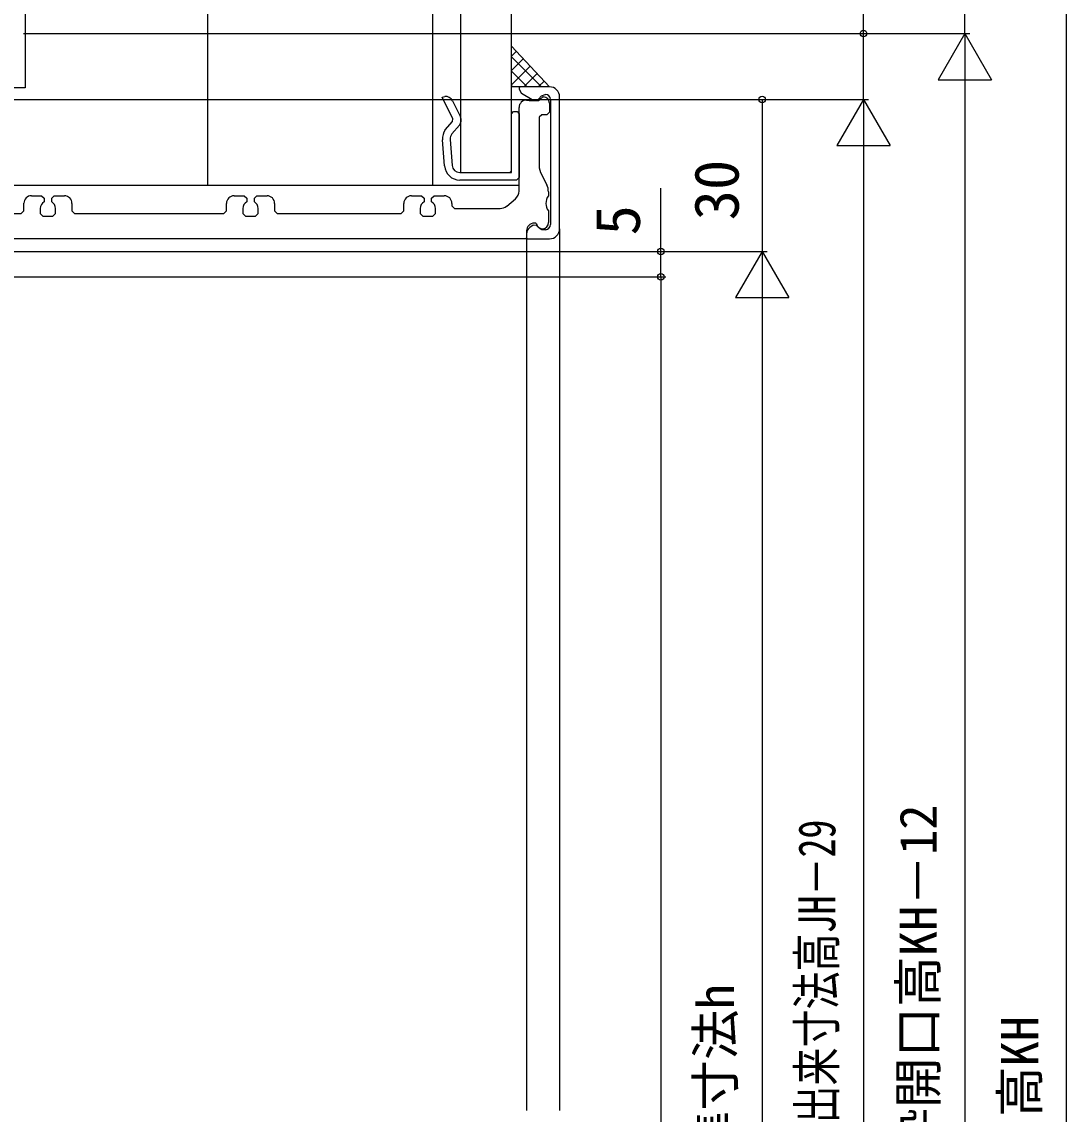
# Model space of a CAD drawing. Units: millimetres, scale not verified. Extents: x -525 to 525, y -783 to 778.
# Drawn here: x 36.9 to 243, y 219.8 to 435.4 of the extents above; entities that cross this region are included whole.
import ezdxf
from ezdxf.enums import TextEntityAlignment as Align

# ---------------------------------------------------------------- set-up
doc = ezdxf.new("R2010")
doc.units = ezdxf.units.MM
doc.header["$LTSCALE"] = 4
for name, color, linetype in [('0-2_YKK_11', 7, 'Continuous'), ('0-4_YKK_12', 2, 'Continuous'), ('0-6_YKK_D', 6, 'Continuous'), ('0-8_YSS_K', 3, 'Continuous'), ('0-9_YSS_KE', 3, 'Continuous')]:
    doc.layers.add(name, color=color, linetype=linetype)
doc.styles.add('ＭＳ ゴシック', font='')
doc.styles.get('ＭＳ ゴシック').set_extended_font_data('MS Gothic')

msp = doc.modelspace()

# ---------------------------------------------------------------- linework, layer by layer
at = {"layer": '0-2_YKK_11'}
for p, q in [((137.583, 419.999), (135.5, 421.255)), ((142.998, 394.555), (143, 420.555)), ((121.862, 419.821), (123.412, 416.619)), ((134.998, 401.993), (135, 418.456)), ((141.2, 420.055), (141.198, 395.355)), ((123.215, 414.991), (121.754, 413.254)), ((120.29, 406.936), (119.908, 412.103)), ((121.407, 412.178), (121.786, 407.046)), ((140.798, 401.829), (140.798, 401.055)), ((132.555, 399.02), (134.279, 400.456)), ((140.798, 398.055), (140.798, 395.76))]:
    msp.add_line(p, q, dxfattribs=at)
for points in [[(141, 422.555), (137.504, 422.556), (135.2, 422.556), (135, 422.356), (135, 422.121), (135.484, 421.264)], [(120.439, 414.039), (121.854, 415.705), (121.921, 416.25), (119.845, 420.513), (120.34, 420.647)], [(136.5, 419.956), (137, 419.956), (137, 419.856), (138.822, 419.856), (139.017, 420.011), (139.7, 420.556), (139.8, 420.555)], [(138.807, 420.148), (139.421, 420.763), (140.128, 421.055), (140.2, 421.055)], [(141, 419.355), (140.999, 417.555), (140.499, 417.055), (139.5, 417.056), (139, 416.556)], [(123.282, 405.657), (133.2, 405.657), (133.5, 405.957), (133.5, 417.257), (133.9, 417.657), (134.6, 417.657), (135, 417.257)], [(135, 417.257), (135, 404.657), (134.5, 404.157), (123.282, 404.157)], [(139, 416.553), (138.999, 406.539), (139.22, 405.625), (140.466, 403.201)], [(38.748, 401.063), (40.748, 401.063), (41.248, 400.563), (41.248, 399.862)], [(42.748, 399.862), (42.748, 400.563), (43.248, 401.063), (45.248, 401.062)], [(78.748, 401.06), (80.748, 401.06), (81.248, 400.56), (81.248, 399.859)], [(82.748, 399.859), (82.748, 400.56), (83.248, 401.06), (85.248, 401.06)], [(113.748, 401.057), (115.748, 401.057), (116.248, 400.557), (116.248, 399.856)], [(117.748, 399.856), (117.748, 400.557), (118.248, 401.057), (120.248, 401.057)], [(16.748, 399.565), (16.748, 398.065), (17.248, 397.565), (21.198, 397.564), (21.998, 396.764), (22.798, 397.564), (26.198, 397.564), (26.998, 396.764), (27.798, 397.564), (31.198, 397.564), (31.998, 396.763), (32.798, 397.563), (36.748, 397.563), (37.248, 398.063), (37.248, 399.563)], [(46.748, 399.562), (46.748, 398.062), (47.248, 397.562), (76.748, 397.56), (77.248, 398.06), (77.248, 399.56)], [(86.748, 399.559), (86.748, 398.059), (87.248, 397.559), (111.748, 397.558), (112.248, 398.058), (112.248, 399.558)], [(121.748, 399.557), (121.748, 399.057), (122.248, 398.557), (131.274, 398.556)], [(40.498, 398.563), (40.498, 397.563), (40.998, 397.063), (42.998, 397.063), (43.498, 397.563), (43.498, 398.563)], [(80.498, 398.56), (80.498, 397.56), (80.998, 397.06), (82.998, 397.06), (83.498, 397.56), (83.498, 398.56)], [(115.498, 398.557), (115.498, 397.557), (115.998, 397.057), (117.998, 397.057), (118.498, 397.557), (118.498, 398.557)], [(140.198, 394.355), (139.505, 394.356), (139.151, 394.502), (138.798, 394.856), (138.444, 395.209), (137.804, 395.265), (137.137, 394.799), (136.998, 394.688)], [(138.417, 395.499), (138.222, 395.656), (137.998, 395.656)], [(136.498, 393.57), (136.498, 392.756), (136.298, 392.556), (11.998, 392.565)], [(136.498, 394.156), (136.498, 393.556), (136.498, 392.756), (136.698, 392.556), (140.998, 392.555)]]:
    msp.add_lwpolyline(points, dxfattribs=at)
for centre, radius, start, end in [((141, 420.555), 2, 359.99576, 89.99576), ((120.517, 419.157), 1.5, 26.26253, 96.79348), ((139.8, 419.355), 1.2, 359.99576, 89.99576), ((140.2, 420.055), 1, 359.99576, 89.99576), ((136.5, 418.456), 1.5, 89.99576, 179.99576), ((138.1, 420.856), 1, 237.32197, 314.99576), ((122.066, 415.956), 1.5, 319.95169, 26.2355), ((122.9, 412.324), 3, 145.12415, 184.23046), ((122.903, 412.289), 1.5, 139.95169, 184.23046), ((123.282, 407.157), 3, 184.23046, 270), ((123.282, 407.157), 1.5, 184.23046, 270), ((137.798, 401.829), 3, 359.99576, 27.21187), ((38.748, 399.563), 1.5, 89.99576, 179.99576), ((45.248, 399.562), 1.5, 359.99576, 89.99576), ((78.748, 399.56), 1.5, 89.99576, 179.99576), ((85.248, 399.56), 1.5, 359.99576, 89.99576), ((113.748, 399.557), 1.5, 89.99576, 179.99576), ((120.248, 399.557), 1.5, 359.99576, 89.99576), ((132.998, 401.993), 2, 309.80133, 359.99576), ((142.798, 399.555), 2.5, 143.12587, 216.86566), ((41.998, 398.563), 1.5, 119.99576, 179.99576), ((41.998, 398.563), 1.5, 359.99576, 59.99576), ((81.998, 398.56), 1.5, 119.99576, 179.99576), ((81.998, 398.56), 1.5, 359.99576, 59.99576), ((116.998, 398.557), 1.5, 119.99576, 179.99576), ((116.998, 398.557), 1.5, 359.99576, 59.99576), ((131.274, 400.556), 2, 269.99576, 309.80133), ((137.998, 394.156), 1.5, 89.99576, 179.99576), ((137.998, 393.57), 1.5, 131.80608, 179.99576), ((139.593, 395.76), 1.205, 192.52143, 359.99576), ((140.198, 395.355), 1, 269.99576, 359.99576), ((140.998, 394.555), 2, 269.99576, 359.99576)]:
    msp.add_arc(centre, radius, start, end, dxfattribs=at)
at = {"layer": '0-4_YKK_12'}
for p, q in [((134.999, 403.06), (10.5, 403.06)), ((142.998, 394.555), (142.998, 220.56)), ((136.498, 392.756), (136.498, 220.56))]:
    msp.add_line(p, q, dxfattribs=at)
at = {"layer": '0-6_YKK_D'}
for p, q in [((242.998, 445.06), (242.998, 426.874)), ((242.998, 434.56), (242.998, 3.56)), ((37.2, 433.06), (203.998, 433.06)), ((37.2, 433.06), (223.998, 433.06)), ((37.2, 433.06), (223.998, 433.06)), ((222.998, 433.06), (217.748, 423.967)), ((222.998, 433.06), (228.248, 423.967)), ((222.998, 433.06), (222.998, 414.874)), ((217.748, 423.967), (228.248, 423.967)), ((222.998, 422.56), (222.998, 3.56)), ((11.5, 420.06), (203.998, 420.06)), ((11.5, 420.06), (203.998, 420.06)), ((11.5, 420.06), (183.998, 420.06)), ((182.998, 420.06), (182.998, 390.06)), ((202.998, 420.06), (197.748, 410.967)), ((202.998, 420.06), (208.248, 410.967)), ((202.998, 420.06), (202.998, 401.874)), ((197.748, 410.967), (208.248, 410.967)), ((202.998, 409.56), (202.998, 19.56)), ((26.2, 390.06), (163.999, 390.06)), ((26.5, 390.06), (183.998, 390.06)), ((26.5, 390.06), (183.998, 390.06)), ((182.998, 390.06), (177.748, 380.967)), ((182.998, 390.06), (188.248, 380.967)), ((182.998, 390.06), (182.998, 371.874)), ((-10.5, 385.06), (163.999, 385.06)), ((-10.5, 385.06), (163.998, 385.06)), ((162.998, 385.06), (162.998, 49.06)), ((177.748, 380.967), (188.248, 380.967)), ((182.998, 379.56), (182.998, 59.56))]:
    msp.add_line(p, q, dxfattribs=at)
for points in [[(222.998, 433.06), (222.998, 445.06), (222.998, 466.338)], [(202.998, 420.06), (202.998, 433.06), (202.998, 454.338)], [(162.999, 385.06), (162.999, 390.06), (162.999, 402.565)]]:
    msp.add_lwpolyline(points, dxfattribs=at)
for centre in [(202.998, 433.06), (182.998, 420.06), (162.999, 390.06), (162.998, 385.06), (162.999, 385.06)]:
    msp.add_circle(centre, 0.637, dxfattribs=at)
at = {"layer": '0-8_YSS_K'}
for p, q in [((118, 403.06), (118, 544.253)), ((123.5, 405.657), (123.5, 544.253)), ((133.5, 405.657), (133.5, 544.253)), ((73.489, 450.06), (73.489, 403.06)), ((133.5, 428.582), (134.454, 429.537)), ((139.414, 422.555), (133.5, 428.47)), ((133.5, 425.754), (135.823, 428.077)), ((133.5, 422.926), (137.192, 426.618)), ((136.586, 422.555), (133.5, 425.641)), ((135.958, 422.555), (138.56, 425.158)), ((133.757, 422.555), (133.5, 422.813)), ((138.786, 422.555), (139.929, 423.698)), ((123.5, 405.657), (133.5, 405.657))]:
    msp.add_line(p, q, dxfattribs=at)
msp.add_lwpolyline([(141, 422.555), (133.5, 422.555), (133.5, 430.555)], close=True, dxfattribs=at)
at = {"layer": '0-9_YSS_KE'}
for p, q in [((37.498, 446.06), (37.501, 422.36)), ((37.5, 422.36), (12, 422.36))]:
    msp.add_line(p, q, dxfattribs=at)

# ---------------------------------------------------------------- texts
at = {"layer": '0-6_YKK_D', "style": 'ＭＳ ゴシック'}
for s, height, p in [('30', 8.798, (180.998, 396.197)), ('5', 8.798, (161.499, 393.224)), ('ジョイント枠出来寸法高JH＝既設窓枠開口高KH－12', 7.331, (219.634, 51.015)), ('新設窓内法基準寸法h', 7.331, (179.634, 150.498)), ('既設窓枠開口高KH', 7.331, (239.691, 159.231))]:
    msp.add_text(s, height=height, rotation=90, dxfattribs=at).set_placement(p, align=Align.BOTTOM_LEFT)
at = {"layer": '0-6_YKK_D', "style": 'ＭＳ ゴシック', "width": 0.75}
msp.add_text('新設窓H＝既設窓枠開口高KH－41＝ジョイント枠出来寸法高JH－29', height=7.331, rotation=90, dxfattribs=at).set_placement((199.634, 56.783), align=Align.BOTTOM_LEFT)

doc.saveas('drawing.dxf')
